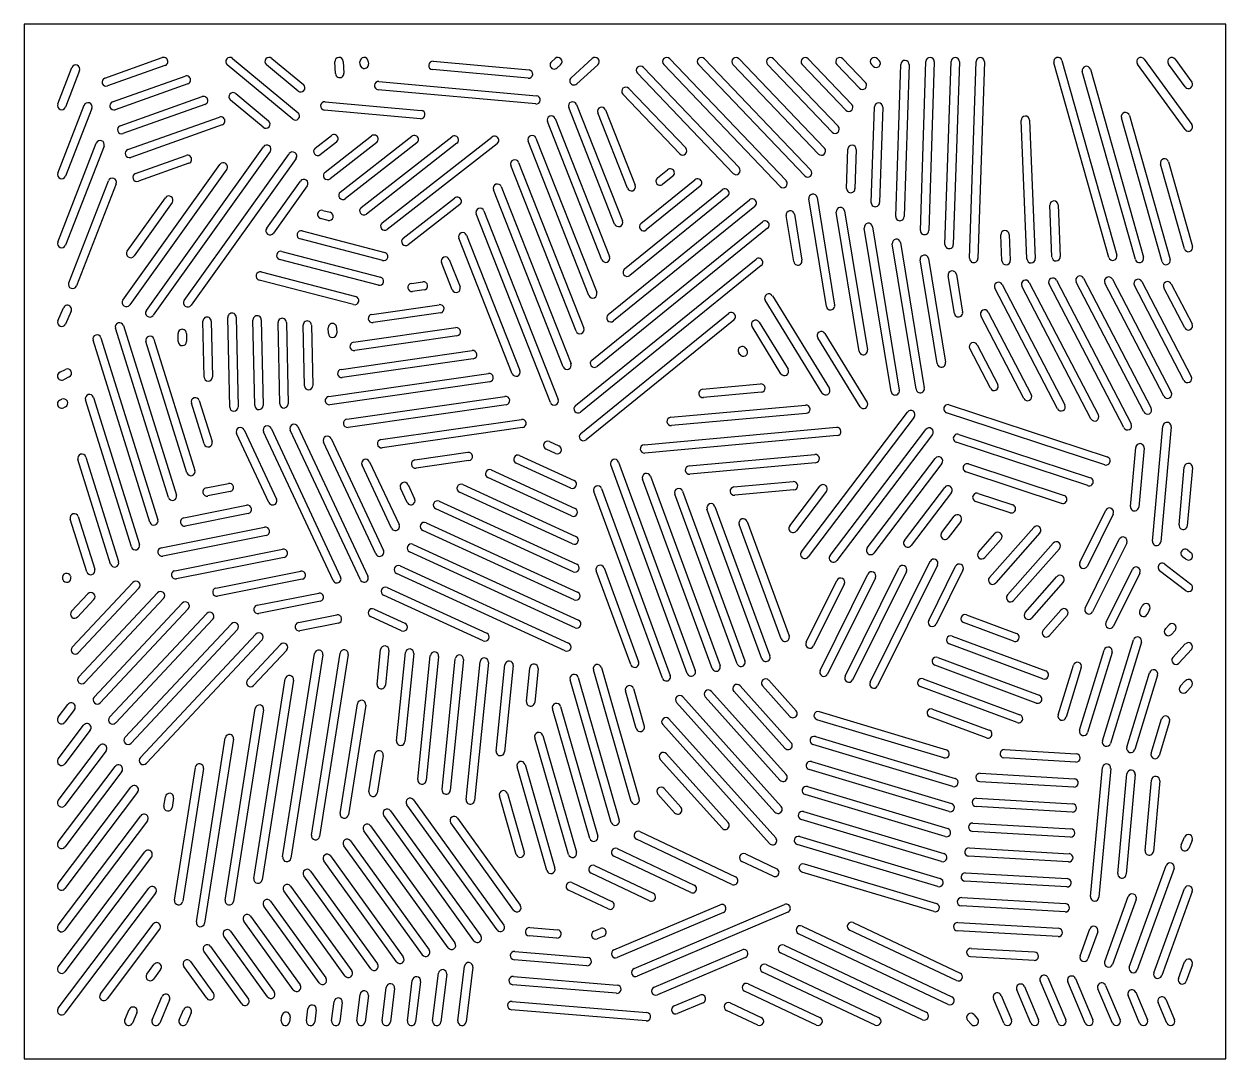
# Model space of a CAD drawing. Header units: inches. Extents: x 0 to 36, y 0 to 31.
import ezdxf

# ---------------------------------------------------------------- set-up
doc = ezdxf.new("R2010")
doc.units = ezdxf.units.IN
doc.layers.add('PROFILE', color=1, linetype='Continuous')
doc.layers.add('SLOTS', color=3, linetype='Continuous')

msp = doc.modelspace()

# ---------------------------------------------------------------- linework, layer by layer
at = {"layer": 'PROFILE'}
msp.add_lwpolyline([(0, 0), (36, 0), (36, 31), (0, 31)], close=True, dxfattribs=at)
at = {"layer": 'SLOTS'}
for p, q in [((2.42, 29.383), (4.139, 29.993)), ((6.246, 29.971), (8.207, 28.342)), ((7.42, 29.971), (8.366, 29.185)), ((9.56, 29.882), (9.58, 29.528)), ((10.312, 29.882), (10.316, 29.802)), ((12.256, 29.886), (15.125, 29.627)), ((15.797, 29.87), (15.904, 29.968)), ((16.386, 29.392), (17.02, 29.968)), ((19.341, 29.961), (22.827, 26.309)), ((20.378, 29.961), (23.565, 26.623)), ((21.415, 29.961), (23.974, 27.279)), ((22.452, 29.961), (24.384, 27.936)), ((23.488, 29.961), (24.794, 28.593)), ((24.525, 29.961), (25.204, 29.25)), ((25.562, 29.961), (25.614, 29.907)), ((31.085, 29.909), (32.731, 24.076)), ((33.552, 29.948), (34.976, 27.987)), ((34.479, 29.948), (34.976, 29.263)), ((1.009, 28.605), (1.433, 29.694)), ((1.666, 29.604), (1.241, 28.514)), ((4.222, 29.757), (2.503, 29.148)), ((8.048, 28.15), (6.086, 29.779)), ((8.206, 28.993), (7.26, 29.779)), ((9.331, 29.514), (9.311, 29.868)), ((10.067, 29.788), (10.062, 29.868)), ((15.103, 29.378), (12.233, 29.637)), ((16.073, 29.782), (15.965, 29.685)), ((17.188, 29.782), (16.554, 29.207)), ((21.237, 26.527), (18.371, 29.53)), ((18.551, 29.703), (21.418, 26.699)), ((22.646, 26.136), (19.161, 29.789)), ((23.384, 26.45), (20.197, 29.789)), ((23.793, 27.107), (21.234, 29.789)), ((24.203, 27.764), (22.271, 29.789)), ((24.613, 28.421), (23.307, 29.789)), ((25.023, 29.078), (24.344, 29.789)), ((25.433, 29.734), (25.381, 29.789)), ((26.111, 25.239), (26.261, 29.791)), ((26.511, 29.783), (26.361, 25.231)), ((26.848, 24.82), (27.015, 29.879)), ((27.264, 29.871), (27.097, 24.812)), ((27.584, 24.401), (27.765, 29.879)), ((28.015, 29.871), (27.834, 24.393)), ((28.321, 23.982), (28.515, 29.879)), ((28.765, 29.871), (28.571, 23.974)), ((32.49, 24.009), (30.845, 29.841)), ((33.287, 23.945), (31.698, 29.578)), ((31.939, 29.646), (33.528, 24.013)), ((34.774, 27.84), (33.35, 29.802)), ((34.774, 29.116), (34.276, 29.802)), ((2.65, 28.669), (4.822, 29.439)), ((4.906, 29.204), (2.734, 28.434)), ((10.631, 29.279), (15.347, 28.854)), ((2.881, 27.955), (5.336, 28.826)), ((6.342, 28.916), (7.324, 28.101)), ((15.325, 28.605), (10.608, 29.03)), ((19.639, 27.115), (17.935, 28.9)), ((18.116, 29.072), (19.82, 27.287)), ((1.009, 26.537), (1.798, 28.565)), ((2.031, 28.474), (1.241, 26.446)), ((5.42, 28.59), (2.964, 27.72)), ((7.165, 27.908), (6.182, 28.724)), ((9.016, 28.672), (11.895, 28.412)), ((17.69, 25.01), (16.314, 28.503)), ((16.546, 28.594), (17.923, 25.102)), ((25.374, 25.658), (25.469, 28.521)), ((25.719, 28.513), (25.624, 25.65)), ((3.111, 27.241), (5.85, 28.212)), ((11.873, 28.163), (8.994, 28.423)), ((15.907, 28.171), (17.538, 24.033)), ((18.075, 26.079), (17.184, 28.341)), ((17.416, 28.432), (18.308, 26.17)), ((30.039, 23.964), (29.864, 28.114)), ((30.114, 28.124), (30.289, 23.975)), ((34.085, 23.882), (32.868, 28.192)), ((33.109, 28.26), (34.325, 23.95)), ((5.934, 27.977), (3.195, 27.006)), ((17.305, 23.941), (15.674, 28.08)), ((1.009, 24.469), (2.163, 27.435)), ((8.72, 27.284), (9.205, 27.663)), ((9.359, 27.466), (8.874, 27.087)), ((9.015, 26.563), (10.408, 27.651)), ((10.562, 27.453), (9.169, 26.366)), ((9.471, 25.967), (11.611, 27.638)), ((11.765, 27.441), (9.625, 25.77)), ((10.099, 25.506), (12.814, 27.626)), ((12.967, 27.428), (10.253, 25.309)), ((10.727, 25.045), (14.016, 27.613)), ((14.17, 27.416), (10.881, 24.848)), ((16.92, 22.872), (15.099, 27.493)), ((15.332, 27.585), (17.153, 22.964)), ((2.396, 27.344), (1.241, 24.379)), ((3.342, 26.527), (4.854, 27.063)), ((3.663, 22.42), (7.17, 27.326)), ((7.373, 27.181), (3.867, 22.275)), ((4.8, 22.721), (7.943, 27.117)), ((24.638, 26.077), (24.677, 27.251)), ((24.926, 27.243), (24.888, 26.068)), ((2.963, 22.731), (5.868, 26.795)), ((6.072, 26.65), (3.167, 22.585)), ((4.938, 26.828), (3.426, 26.292)), ((8.146, 26.972), (5.004, 22.576)), ((16.535, 21.804), (14.58, 26.765)), ((14.813, 26.857), (16.768, 21.895)), ((34.755, 24.269), (34.039, 26.805)), ((34.28, 26.873), (34.995, 24.337)), ((1.337, 23.245), (2.528, 26.305)), ((7.268, 24.883), (8.278, 26.297)), ((18.479, 25.027), (20.094, 26.336)), ((18.97, 26.39), (19.275, 26.637)), ((19.432, 26.443), (19.128, 26.196)), ((2.761, 26.214), (1.57, 23.155)), ((8.481, 26.151), (7.471, 24.738)), ((16.15, 20.735), (14.061, 26.038)), ((14.293, 26.129), (16.383, 20.826)), ((17.988, 23.663), (20.913, 26.034)), ((20.252, 26.141), (18.637, 24.833)), ((3.09, 24.198), (4.234, 25.798)), ((4.438, 25.653), (3.294, 24.053)), ((11.356, 24.584), (12.898, 25.788)), ((13.052, 25.591), (11.51, 24.387)), ((17.497, 22.3), (21.733, 25.733)), ((21.071, 25.84), (18.146, 23.469)), ((24.032, 22.54), (23.504, 25.763)), ((23.751, 25.803), (24.279, 22.58)), ((30.788, 24.022), (30.722, 25.57)), ((30.972, 25.581), (31.037, 24.033)), ((8.945, 25.419), (9.168, 25.362)), ((15.765, 19.666), (13.541, 25.31)), ((13.774, 25.401), (15.998, 19.758)), ((21.89, 25.539), (17.655, 22.106)), ((23.052, 23.883), (22.827, 25.262)), ((23.073, 25.302), (23.299, 23.923)), ((25.012, 21.196), (24.329, 25.366)), ((24.576, 25.406), (25.259, 21.237)), ((9.105, 25.12), (8.882, 25.178)), ((17.006, 20.936), (22.116, 25.078)), ((22.273, 24.883), (17.163, 20.742)), ((25.97, 19.992), (25.168, 24.889)), ((25.414, 24.93), (26.216, 20.033)), ((10.742, 23.918), (8.269, 24.562)), ((8.332, 24.804), (10.805, 24.16)), ((14.62, 20.527), (13.022, 24.582)), ((13.255, 24.673), (14.852, 20.619)), ((29.291, 23.906), (29.259, 24.683)), ((29.508, 24.694), (29.541, 23.917)), ((7.719, 24.189), (10.677, 23.419)), ((26.719, 20.059), (26.006, 24.413)), ((26.252, 24.453), (26.965, 20.099)), ((10.614, 23.177), (7.656, 23.947)), ((12.825, 23.035), (12.503, 23.854)), ((12.735, 23.946), (13.058, 23.127)), ((16.515, 19.573), (21.925, 23.958)), ((22.082, 23.763), (16.672, 19.379)), ((27.353, 20.827), (26.844, 23.936)), ((27.09, 23.976), (27.6, 20.867)), ((7.106, 23.573), (9.934, 22.837)), ((27.867, 22.33), (27.682, 23.459)), ((27.928, 23.5), (28.113, 22.371)), ((9.871, 22.595), (7.043, 23.331)), ((11.603, 23.232), (11.947, 23.281)), ((30.952, 19.478), (29.076, 23.084)), ((29.298, 23.199), (31.174, 19.593)), ((31.957, 19.172), (29.888, 23.147)), ((30.11, 23.262), (32.179, 19.287)), ((32.939, 18.91), (30.701, 23.21)), ((30.923, 23.325), (33.161, 19.025)), ((33.539, 19.381), (31.514, 23.273)), ((31.736, 23.388), (33.761, 19.497)), ((34.139, 19.853), (32.375, 23.242)), ((32.597, 23.358), (34.36, 19.969)), ((34.739, 20.325), (33.257, 23.172)), ((33.479, 23.288), (34.96, 20.44)), ((34.764, 21.901), (34.139, 23.102)), ((34.361, 23.218), (34.986, 22.016)), ((11.982, 23.034), (11.638, 22.985)), ((23.908, 19.948), (22.2, 22.729)), ((22.413, 22.86), (24.121, 20.079)), ((1.013, 22.113), (1.18, 22.5)), ((1.41, 22.402), (1.243, 22.014)), ((10.417, 22.304), (12.438, 22.594)), ((12.474, 22.347), (10.453, 22.057)), ((16.677, 18.739), (21.105, 22.328)), ((28.882, 22.374), (30.169, 19.899)), ((2.976, 21.967), (4.564, 16.891)), ((5.391, 20.426), (5.357, 22.095)), ((5.607, 22.1), (5.641, 20.431)), ((6.16, 19.524), (6.104, 22.212)), ((6.354, 22.217), (6.41, 19.529)), ((6.91, 19.572), (6.856, 22.135)), ((7.106, 22.14), (7.16, 19.577)), ((7.659, 19.62), (7.608, 22.057)), ((7.858, 22.063), (7.909, 19.626)), ((8.398, 20.163), (8.36, 21.98)), ((8.61, 21.985), (8.648, 20.168)), ((21.262, 22.133), (16.834, 18.544)), ((22.017, 22.072), (22.885, 20.658)), ((29.948, 19.783), (28.66, 22.258)), ((2.304, 21.602), (4.009, 16.152)), ((4.325, 16.817), (2.737, 21.893)), ((4.619, 21.489), (4.614, 21.73)), ((4.864, 21.735), (4.869, 21.495)), ((9.115, 21.732), (9.112, 21.903)), ((9.361, 21.908), (9.365, 21.737)), ((9.868, 21.468), (12.93, 21.907)), ((12.965, 21.66), (9.904, 21.22)), ((22.672, 20.527), (21.804, 21.941)), ((25.04, 19.538), (23.773, 21.6)), ((23.986, 21.731), (25.253, 19.668)), ((3.771, 16.077), (2.066, 21.527)), ((4.88, 17.557), (3.65, 21.488)), ((3.888, 21.562), (5.118, 17.631)), ((21.62, 21.284), (21.649, 21.237)), ((28.943, 20.089), (28.325, 21.278)), ((28.546, 21.393), (29.165, 20.204)), ((9.498, 20.657), (13.422, 21.22)), ((13.457, 20.973), (9.533, 20.409)), ((21.436, 21.106), (21.407, 21.153)), ((1.069, 20.569), (1.243, 20.655)), ((9.127, 19.846), (13.913, 20.533)), ((1.354, 20.431), (1.181, 20.345)), ((13.949, 20.286), (9.162, 19.598)), ((20.323, 20.061), (22.062, 20.219)), ((2.077, 19.816), (3.455, 15.412)), ((9.67, 19.166), (14.405, 19.846)), ((22.085, 19.97), (20.346, 19.812)), ((1.069, 19.732), (1.13, 19.761)), ((1.241, 19.537), (1.181, 19.508)), ((3.216, 15.337), (1.838, 19.742)), ((5.395, 18.421), (5.012, 19.646)), ((5.25, 19.72), (5.634, 18.496)), ((14.44, 19.598), (9.706, 18.919)), ((19.37, 19.221), (23.408, 19.588)), ((27.709, 19.595), (32.445, 18.034)), ((10.689, 18.555), (14.896, 19.159)), ((23.431, 19.339), (19.393, 18.972)), ((23.286, 15.189), (26.463, 19.377)), ((26.662, 19.226), (23.485, 15.038)), ((32.367, 17.796), (27.631, 19.357)), ((7.335, 16.666), (6.368, 18.734)), ((6.594, 18.84), (7.562, 16.772)), ((9.257, 14.329), (7.172, 18.786)), ((7.398, 18.892), (9.483, 14.435)), ((10.073, 14.354), (7.975, 18.838)), ((8.202, 18.944), (10.299, 14.46)), ((14.932, 18.911), (10.725, 18.307)), ((18.572, 18.396), (24.334, 18.92)), ((24.143, 15.079), (27.009, 18.856)), ((33.798, 15.512), (34.108, 18.955)), ((34.357, 18.932), (34.047, 15.49)), ((10.54, 15.127), (8.973, 18.476)), ((9.199, 18.582), (10.766, 15.233)), ((15.739, 18.492), (16.022, 18.363)), ((24.357, 18.671), (18.595, 18.147)), ((27.208, 18.705), (24.343, 14.928)), ((31.863, 17.173), (27.92, 18.472)), ((27.998, 18.71), (31.941, 17.41)), ((1.85, 18.031), (2.831, 14.896)), ((11.708, 17.943), (13.291, 18.171)), ((14.844, 18.078), (16.479, 17.328)), ((15.917, 18.136), (15.635, 18.265)), ((19.917, 17.765), (23.686, 18.108)), ((33.138, 16.553), (33.298, 18.317)), ((33.547, 18.295), (33.387, 16.53)), ((2.592, 14.821), (1.611, 17.956)), ((11.006, 15.899), (10.124, 17.785)), ((10.35, 17.891), (11.233, 16.005)), ((13.327, 17.923), (11.744, 17.696)), ((13.994, 17.642), (16.505, 16.491)), ((16.375, 17.101), (14.74, 17.851)), ((19.866, 11.549), (17.571, 17.795)), ((17.806, 17.881), (20.101, 11.635)), ((23.708, 17.859), (19.94, 17.516)), ((25.257, 15.306), (27.292, 17.989)), ((27.491, 17.837), (25.456, 15.155)), ((28.288, 17.825), (31.151, 16.881)), ((34.594, 15.997), (34.751, 17.727)), ((34.999, 17.704), (34.843, 15.974)), ((16.4, 16.264), (13.89, 17.415)), ((20.612, 11.694), (18.526, 17.372)), ((18.76, 17.458), (20.847, 11.781)), ((21.263, 17.134), (23.037, 17.295)), ((31.073, 16.643), (28.209, 17.587)), ((5.456, 17.108), (6.125, 17.241)), ((6.174, 16.996), (5.504, 16.863)), ((11.473, 16.672), (11.275, 17.095)), ((11.502, 17.201), (11.699, 16.778)), ((16.426, 15.427), (13.04, 16.98)), ((13.145, 17.207), (16.53, 15.654)), ((19.121, 11.403), (17.065, 16.997)), ((17.3, 17.084), (19.356, 11.49)), ((19.726, 17.005), (21.592, 11.926)), ((23.06, 17.046), (21.286, 16.885)), ((22.934, 15.966), (23.836, 17.156)), ((24.035, 17.004), (23.133, 15.815)), ((26.371, 15.533), (27.576, 17.121)), ((27.775, 16.97), (26.57, 15.382)), ((28.577, 16.94), (29.615, 16.597)), ((4.782, 16.209), (6.665, 16.584)), ((12.435, 16.707), (16.556, 14.818)), ((21.357, 11.84), (19.491, 16.919)), ((29.537, 16.36), (28.499, 16.702)), ((1.623, 16.245), (2.116, 14.668)), ((6.714, 16.339), (4.831, 15.964)), ((16.452, 14.59), (12.331, 16.48)), ((22.103, 11.986), (20.456, 16.467)), ((20.691, 16.553), (22.338, 12.072)), ((27.484, 15.76), (27.859, 16.254)), ((31.624, 14.873), (32.399, 16.434)), ((32.623, 16.323), (31.848, 14.762)), ((1.878, 14.593), (1.384, 16.17)), ((4.108, 15.31), (7.205, 15.927)), ((12.045, 16.061), (16.582, 13.981)), ((22.681, 12.587), (21.422, 16.014)), ((21.656, 16.1), (22.916, 12.673)), ((28.058, 16.103), (27.683, 15.609)), ((28.917, 14.424), (30.241, 15.923)), ((7.254, 15.682), (4.157, 15.065)), ((16.478, 13.753), (11.941, 15.834)), ((28.588, 15.185), (29.075, 15.737)), ((29.263, 15.571), (28.775, 15.02)), ((30.428, 15.758), (29.104, 14.259)), ((31.782, 13.506), (32.805, 15.565)), ((4.514, 14.626), (7.746, 15.27)), ((16.503, 12.917), (11.55, 15.188)), ((11.655, 15.415), (16.608, 13.144)), ((29.453, 13.898), (30.823, 15.45)), ((31.01, 15.284), (29.64, 13.733)), ((33.029, 15.454), (32.006, 13.395)), ((34.853, 15.242), (34.951, 15.167)), ((7.794, 15.025), (4.563, 14.381)), ((11.264, 14.769), (16.311, 12.455)), ((25.343, 11.286), (27.136, 14.906)), ((27.36, 14.795), (25.567, 11.175)), ((34.166, 14.824), (34.951, 14.221)), ((34.799, 14.969), (34.701, 15.044)), ((1.395, 14.459), (1.402, 14.439)), ((5.748, 14.107), (8.286, 14.613)), ((16.207, 12.227), (11.16, 14.541)), ((18.172, 11.812), (17.138, 14.624)), ((17.373, 14.711), (18.406, 11.898)), ((23.844, 11.639), (25.274, 14.526)), ((25.498, 14.415), (24.069, 11.528)), ((24.594, 11.462), (26.205, 14.716)), ((26.429, 14.605), (24.818, 11.351)), ((27.097, 13.136), (27.899, 14.757)), ((28.123, 14.646), (27.321, 13.025)), ((29.989, 13.373), (30.939, 14.448)), ((32.407, 13.079), (33.196, 14.667)), ((33.42, 14.556), (32.631, 12.968)), ((34.799, 14.023), (34.014, 14.626)), ((1.163, 14.365), (1.157, 14.385)), ((1.444, 12.334), (3.26, 14.274)), ((3.443, 14.103), (1.626, 12.164)), ((8.335, 14.368), (5.797, 13.862)), ((10.874, 14.123), (13.86, 12.753)), ((23.425, 12.482), (24.343, 14.336)), ((24.567, 14.226), (23.649, 12.371)), ((31.127, 14.283), (30.176, 13.207)), ((1.423, 13.409), (1.911, 13.93)), ((2.093, 13.759), (1.605, 13.238)), ((1.64, 11.446), (3.998, 13.964)), ((4.18, 13.793), (1.822, 11.276)), ((6.982, 13.588), (8.826, 13.956)), ((8.875, 13.711), (7.031, 13.343)), ((13.756, 12.526), (10.77, 13.895)), ((2.101, 10.842), (4.735, 13.654)), ((4.917, 13.483), (2.283, 10.671)), ((2.562, 10.237), (5.472, 13.344)), ((10.484, 13.476), (11.409, 13.052)), ((30.525, 12.847), (31.056, 13.447)), ((33.419, 13.429), (33.49, 13.573)), ((33.714, 13.462), (33.643, 13.318)), ((5.655, 13.173), (2.745, 10.066)), ((3.023, 9.632), (6.21, 13.034)), ((8.216, 13.07), (9.366, 13.299)), ((9.415, 13.054), (8.265, 12.824)), ((11.305, 12.825), (10.379, 13.249)), ((29.639, 12.515), (28.143, 13.07)), ((28.23, 13.305), (29.726, 12.749)), ((31.243, 13.282), (30.713, 12.681)), ((34.186, 12.889), (34.294, 13.006)), ((6.392, 12.863), (3.206, 9.461)), ((3.485, 9.028), (6.947, 12.724)), ((27.798, 12.665), (30.606, 11.622)), ((34.477, 12.836), (34.369, 12.719)), ((7.129, 12.553), (3.667, 8.857)), ((6.694, 11.358), (7.684, 12.414)), ((7.867, 12.244), (6.877, 11.187)), ((10.575, 11.221), (10.68, 12.263)), ((30.519, 11.388), (27.71, 12.431)), ((31.616, 9.848), (32.353, 12.25)), ((32.301, 9.525), (33.231, 12.554)), ((33.47, 12.481), (32.54, 9.452)), ((34.41, 12.029), (34.783, 12.431)), ((34.967, 12.26), (34.593, 11.858)), ((7.746, 6.055), (8.704, 12.143)), ((8.951, 12.104), (7.993, 6.016)), ((8.608, 6.704), (9.464, 12.151)), ((9.711, 12.112), (8.854, 6.665)), ((10.929, 12.238), (10.824, 11.196)), ((11.159, 9.531), (11.425, 12.172)), ((11.674, 12.147), (11.407, 9.506)), ((11.795, 8.367), (12.169, 12.081)), ((12.418, 12.056), (12.044, 8.342)), ((12.519, 8.067), (12.914, 11.99)), ((13.163, 11.965), (12.768, 8.042)), ((13.242, 7.767), (13.659, 11.9)), ((27.365, 12.026), (30.406, 10.896)), ((32.592, 12.176), (31.855, 9.775)), ((13.907, 11.875), (13.491, 7.742)), ((14.143, 9.224), (14.403, 11.809)), ((14.652, 11.784), (14.392, 9.199)), ((15.046, 10.707), (15.148, 11.718)), ((15.397, 11.693), (15.295, 10.681)), ((18.188, 7.715), (17.052, 11.656)), ((17.292, 11.726), (18.428, 7.784)), ((30.319, 10.662), (27.278, 11.792)), ((30.972, 10.307), (31.429, 11.795)), ((31.668, 11.722), (31.211, 10.234)), ((33.029, 9.34), (33.713, 11.57)), ((6.885, 5.405), (7.825, 11.383)), ((8.072, 11.344), (7.132, 5.366)), ((17.588, 7.085), (16.356, 11.361)), ((16.596, 11.43), (17.829, 7.155)), ((21.446, 11.179), (22.977, 9.474)), ((22.941, 10.262), (22.117, 11.179)), ((22.304, 11.346), (23.127, 10.429)), ((26.932, 11.387), (29.831, 10.31)), ((33.952, 11.497), (33.268, 9.267)), ((34.633, 11.168), (34.783, 11.329)), ((18.339, 9.898), (18.014, 11.025)), ((18.254, 11.094), (18.579, 9.967)), ((19.731, 10.844), (22.677, 7.563)), ((22.641, 8.351), (20.402, 10.844)), ((20.588, 11.011), (22.827, 8.518)), ((22.791, 9.307), (21.26, 11.012)), ((29.743, 10.076), (26.845, 11.152)), ((34.967, 11.159), (34.816, 10.997)), ((1.025, 10.237), (1.312, 10.618)), ((1.512, 10.467), (1.225, 10.086)), ((6.023, 4.755), (6.927, 10.5)), ((7.174, 10.462), (6.27, 4.717)), ((9.469, 7.354), (9.986, 10.64)), ((10.233, 10.601), (9.716, 7.315)), ((16.946, 6.605), (15.826, 10.491)), ((16.066, 10.561), (17.186, 6.674)), ((22.491, 7.396), (19.545, 10.677)), ((27.214, 10.482), (28.91, 9.852)), ((19.315, 10.184), (22.514, 6.621)), ((27.554, 9.022), (23.747, 10.163)), ((23.819, 10.403), (27.625, 9.262)), ((28.823, 9.618), (27.127, 10.248)), ((33.757, 9.155), (34.073, 10.186)), ((34.312, 10.112), (33.996, 9.082)), ((1.025, 8.991), (1.785, 9.998)), ((1.984, 9.848), (1.225, 8.841)), ((22.328, 6.454), (19.129, 10.017)), ((1.025, 7.746), (2.257, 9.379)), ((5.162, 4.106), (6.029, 9.618)), ((6.276, 9.579), (5.409, 4.067)), ((16.304, 6.124), (15.296, 9.621)), ((15.537, 9.691), (16.544, 6.194)), ((27.818, 8.16), (23.63, 9.415)), ((23.701, 9.655), (27.89, 8.4)), ((2.457, 9.228), (1.225, 7.595)), ((10.33, 8.003), (10.507, 9.128)), ((10.754, 9.09), (10.577, 7.964)), ((19.243, 9.142), (21.093, 7.081)), ((31.499, 8.893), (29.35, 9.016)), ((29.364, 9.266), (31.514, 9.142)), ((1.025, 6.5), (2.729, 8.76)), ((4.506, 4.76), (5.131, 8.735)), ((5.378, 8.697), (4.753, 4.722)), ((15.662, 5.644), (14.767, 8.752)), ((15.007, 8.821), (15.902, 5.713)), ((20.907, 6.914), (19.057, 8.975)), ((27.706, 7.411), (23.512, 8.668)), ((23.584, 8.907), (27.778, 7.65)), ((31.944, 4.867), (32.298, 8.726)), ((32.547, 8.703), (32.193, 4.844)), ((2.929, 8.609), (1.225, 6.349)), ((31.446, 8.144), (28.628, 8.306)), ((28.642, 8.556), (31.46, 8.394)), ((32.76, 5.554), (33.034, 8.539)), ((33.283, 8.516), (33.009, 5.531)), ((33.576, 6.241), (33.77, 8.352)), ((34.019, 8.329), (33.825, 6.218)), ((1.025, 5.254), (3.202, 8.14)), ((3.401, 7.99), (1.225, 5.104)), ((14.477, 7.951), (14.983, 6.196)), ((19.487, 7.373), (18.985, 7.932)), ((19.171, 8.099), (19.673, 7.54)), ((23.467, 8.159), (27.666, 6.901)), ((4.189, 7.571), (4.233, 7.853)), ((4.48, 7.814), (4.436, 7.533)), ((14.167, 3.864), (11.464, 7.617)), ((11.667, 7.763), (14.369, 4.01)), ((14.742, 6.127), (14.237, 7.882)), ((27.594, 6.662), (23.395, 7.92)), ((31.393, 7.396), (28.516, 7.562)), ((28.531, 7.811), (31.407, 7.646)), ((1.025, 4.009), (3.496, 7.285)), ((13.476, 3.539), (10.775, 7.29)), ((10.978, 7.436), (13.679, 3.686)), ((12.985, 7.216), (14.864, 4.606)), ((23.349, 7.411), (27.553, 6.152)), ((3.696, 7.135), (1.225, 3.858)), ((10.379, 6.985), (12.906, 3.476)), ((14.662, 4.46), (12.782, 7.07)), ((27.482, 5.912), (23.277, 7.172)), ((28.419, 7.066), (31.354, 6.898)), ((9.78, 6.533), (12.133, 3.266)), ((12.703, 3.329), (10.176, 6.838)), ((21.202, 5.228), (18.341, 6.584)), ((18.448, 6.81), (21.309, 5.454)), ((23.232, 6.664), (27.441, 5.402)), ((31.34, 6.648), (28.405, 6.817)), ((34.657, 6.41), (34.761, 6.645)), ((34.989, 6.545), (34.886, 6.309)), ((1.025, 2.763), (3.618, 6.202)), ((11.93, 3.12), (9.577, 6.387)), ((17.769, 6.302), (20.075, 5.209)), ((21.606, 6.143), (22.543, 5.7)), ((27.369, 5.163), (23.16, 6.424)), ((28.308, 6.322), (31.301, 6.149)), ((3.818, 6.051), (1.225, 2.613)), ((11.157, 2.91), (8.978, 5.935)), ((9.181, 6.081), (11.36, 3.056)), ((17.09, 5.793), (18.841, 4.964)), ((19.968, 4.983), (17.662, 6.076)), ((22.436, 5.474), (21.499, 5.917)), ((23.368, 5.84), (27.329, 4.653)), ((31.287, 5.9), (28.293, 6.072)), ((33.103, 2.75), (34.21, 5.793)), ((10.384, 2.7), (8.379, 5.483)), ((8.582, 5.63), (10.587, 2.846)), ((18.734, 4.738), (16.983, 5.567)), ((27.257, 4.414), (23.296, 5.6)), ((28.196, 5.577), (31.248, 5.401)), ((34.445, 5.707), (33.338, 2.665)), ((1.025, 1.518), (3.74, 5.118)), ((7.983, 5.178), (9.814, 2.636)), ((17.5, 4.492), (16.304, 5.059)), ((16.411, 5.285), (17.607, 4.718)), ((31.233, 5.152), (28.182, 5.327)), ((33.84, 2.581), (34.758, 5.104)), ((3.94, 4.967), (1.225, 1.367)), ((7.384, 4.726), (9.041, 2.426)), ((9.611, 2.49), (7.78, 5.032)), ((28.085, 4.832), (31.195, 4.653)), ((32.367, 2.919), (33.074, 4.863)), ((33.309, 4.778), (32.602, 2.834)), ((34.992, 5.018), (34.075, 2.496)), ((8.838, 2.28), (7.181, 4.58)), ((17.67, 3.265), (20.85, 4.621)), ((20.948, 4.391), (17.768, 3.035)), ((18.271, 2.706), (22.779, 4.628)), ((22.877, 4.398), (18.369, 2.476)), ((31.18, 4.403), (28.07, 4.582)), ((2.289, 1.948), (3.863, 4.034)), ((8.065, 2.07), (6.582, 4.128)), ((6.785, 4.275), (8.268, 2.216)), ((23.303, 3.979), (27.791, 1.862)), ((24.836, 4.085), (28.039, 2.574)), ((27.973, 4.087), (30.985, 3.914)), ((4.062, 3.884), (2.489, 1.797)), ((7.292, 1.86), (5.983, 3.677)), ((6.186, 3.823), (7.495, 2.006)), ((15.957, 3.62), (15.13, 3.689)), ((15.15, 3.938), (15.977, 3.869)), ((17.07, 3.825), (17.266, 3.908)), ((17.364, 3.678), (17.168, 3.595)), ((27.684, 1.636), (23.197, 3.753)), ((27.932, 2.348), (24.729, 3.859)), ((30.971, 3.664), (27.959, 3.838)), ((31.63, 3.088), (31.923, 3.894)), ((32.158, 3.809), (31.865, 3.002)), ((5.587, 3.371), (6.722, 1.796)), ((18.871, 2.147), (21.509, 3.271)), ((22.765, 3.404), (27.017, 1.398)), ((28.365, 3.313), (30.269, 3.204)), ((4.988, 2.92), (5.676, 1.965)), ((6.519, 1.65), (5.384, 3.225)), ((16.859, 2.792), (14.68, 2.974)), ((14.701, 3.223), (16.88, 3.041)), ((21.608, 3.041), (18.969, 1.917)), ((26.91, 1.172), (22.658, 3.178)), ((30.254, 2.954), (28.35, 3.064)), ((34.577, 2.413), (34.758, 2.91)), ((3.677, 2.543), (3.892, 2.828)), ((4.092, 2.677), (3.877, 2.392)), ((5.473, 1.819), (4.785, 2.773)), ((12.237, 1.14), (12.412, 2.568)), ((12.66, 2.537), (12.485, 1.11)), ((12.992, 1.14), (13.194, 2.78)), ((13.442, 2.75), (13.241, 1.11)), ((25.491, 1.012), (22.12, 2.603)), ((22.227, 2.829), (25.597, 1.238)), ((34.992, 2.824), (34.812, 2.327)), ((11.481, 1.14), (11.63, 2.355)), ((11.879, 2.325), (11.729, 1.11)), ((17.746, 1.966), (14.638, 2.225)), ((14.658, 2.474), (17.767, 2.215)), ((21.688, 2.254), (23.84, 1.238)), ((29.965, 2.169), (30.387, 1.174)), ((30.971, 1.076), (30.437, 2.338)), ((30.667, 2.436), (31.202, 1.174)), ((31.786, 1.076), (31.263, 2.312)), ((31.493, 2.409), (32.016, 1.174)), ((32.395, 2.202), (32.831, 1.174)), ((3.835, 1.174), (4.13, 1.866)), ((9.97, 1.14), (10.067, 1.931)), ((10.315, 1.9), (10.218, 1.11)), ((10.726, 1.14), (10.849, 2.143)), ((11.097, 2.113), (10.974, 1.11)), ((19.471, 1.587), (20.24, 1.915)), ((23.733, 1.012), (21.582, 2.027)), ((29.342, 1.076), (29.034, 1.805)), ((29.264, 1.903), (29.573, 1.174)), ((30.157, 1.076), (29.735, 2.072)), ((32.6, 1.076), (32.165, 2.105)), ((33.415, 1.076), (33.067, 1.898)), ((33.297, 1.996), (33.645, 1.174)), ((3.019, 1.174), (3.15, 1.481)), ((4.36, 1.768), (4.064, 1.076)), ((4.65, 1.174), (4.779, 1.475)), ((8.459, 1.14), (8.504, 1.506)), ((8.752, 1.476), (8.707, 1.11)), ((9.214, 1.14), (9.285, 1.718)), ((9.533, 1.688), (9.462, 1.11)), ((18.633, 1.139), (14.595, 1.476)), ((14.616, 1.725), (18.654, 1.389)), ((20.338, 1.685), (19.569, 1.357)), ((21.976, 1.012), (21.043, 1.452)), ((21.15, 1.678), (22.083, 1.238)), ((34.229, 1.076), (33.969, 1.692)), ((34.199, 1.789), (34.46, 1.174)), ((3.38, 1.383), (3.249, 1.076)), ((5.009, 1.377), (4.88, 1.076)), ((7.703, 1.14), (7.722, 1.294)), ((7.97, 1.263), (7.951, 1.11)), ((28.368, 1.043), (28.263, 1.164)), ((28.451, 1.328), (28.557, 1.207))]:
    msp.add_line(p, q, dxfattribs=at)
for centre, start, end in [((4.181, 29.875), -70.4785, 109.5215), ((6.166, 29.875), 50.288, 230.288), ((7.34, 29.875), 50.288, 230.288), ((9.436, 29.875), 3.2431, 183.2431), ((10.187, 29.875), 3.2431, 183.2431), ((12.244, 29.761), 84.8452, 264.8452), ((15.989, 29.875), -47.7504, 132.2496), ((17.104, 29.875), -47.7504, 132.2496), ((19.251, 29.875), 43.6625, 223.6625), ((20.288, 29.875), 43.6625, 223.6625), ((21.324, 29.875), 43.6625, 223.6625), ((22.361, 29.875), 43.6625, 223.6625), ((23.398, 29.875), 43.6625, 223.6625), ((24.435, 29.875), 43.6625, 223.6625), ((25.471, 29.875), 43.6625, 223.6625), ((25.523, 29.821), -136.3375, 43.6625), ((26.386, 29.787), -1.8899, 178.1101), ((27.139, 29.875), -1.8899, 178.1101), ((27.89, 29.875), -1.8899, 178.1101), ((28.64, 29.875), -1.8899, 178.1101), ((30.965, 29.875), 15.7574, 195.7574), ((33.451, 29.875), 35.978, 215.978), ((34.378, 29.875), 35.978, 215.978), ((1.549, 29.649), -21.2678, 158.7322), ((9.456, 29.521), 183.2431, 363.2431), ((10.191, 29.795), 183.2431, 363.2431), ((15.114, 29.502), -95.1548, 84.8452), ((15.881, 29.778), 132.2496, 312.2496), ((18.461, 29.616), 43.6625, 223.6625), ((31.818, 29.612), 15.7574, 195.7574), ((2.461, 29.265), -250.4785, -70.4785), ((4.864, 29.322), -70.4785, 109.5215), ((8.286, 29.089), 230.288, 410.288), ((10.62, 29.155), 84.8452, 264.8452), ((16.47, 29.3), 132.2496, 312.2496), ((25.113, 29.164), -136.3375, 43.6625), ((34.875, 29.19), -144.022, 35.978), ((5.378, 28.708), -70.4785, 109.5215), ((6.262, 28.82), 50.288, 230.288), ((15.336, 28.729), -95.1548, 84.8452), ((18.026, 28.986), 43.6625, 223.6625), ((1.125, 28.559), -201.2678, -21.2678), ((1.914, 28.519), -21.2678, 158.7322), ((2.692, 28.551), -250.4785, -70.4785), ((9.005, 28.547), 84.8452, 264.8452), ((16.43, 28.548), 21.5063, 201.5063), ((17.3, 28.386), 21.5063, 201.5063), ((24.704, 28.507), -136.3375, 43.6625), ((25.594, 28.517), -1.8899, 178.1101), ((5.892, 28.094), -70.4785, 109.5215), ((7.244, 28.004), 230.288, 410.288), ((8.128, 28.246), 230.288, 410.288), ((11.884, 28.288), -95.1548, 84.8452), ((15.791, 28.125), 21.5063, 201.5063), ((29.989, 28.119), 2.4149, 182.4149), ((32.989, 28.226), 15.7574, 195.7574), ((2.923, 27.837), -250.4785, -70.4785), ((24.294, 27.85), -136.3375, 43.6625), ((34.875, 27.913), -144.022, 35.978), ((2.279, 27.389), -21.2678, 158.7322), ((7.272, 27.253), -35.5566, 144.4434), ((9.282, 27.565), -52.0204, 127.9796), ((10.485, 27.552), -52.0204, 127.9796), ((11.688, 27.54), -52.0204, 127.9796), ((12.891, 27.527), -52.0204, 127.9796), ((14.093, 27.514), -52.0204, 127.9796), ((15.216, 27.539), 21.5063, 201.5063), ((24.802, 27.247), -1.8899, 178.1101), ((3.153, 27.123), -250.4785, -70.4785), ((4.896, 26.946), -70.4785, 109.5215), ((8.044, 27.045), -35.5566, 144.4434), ((8.797, 27.186), -232.0204, -52.0204), ((19.73, 27.201), -136.3375, 43.6625), ((23.884, 27.193), -136.3375, 43.6625), ((5.97, 26.722), -35.5566, 144.4434), ((14.696, 26.811), 21.5063, 201.5063), ((19.354, 26.54), -50.9752, 129.0248), ((21.327, 26.613), -136.3375, 43.6625), ((34.159, 26.839), 15.7574, 195.7574), ((1.125, 26.492), -201.2678, -21.2678), ((2.644, 26.259), -21.2678, 158.7322), ((3.384, 26.41), -250.4785, -70.4785), ((8.38, 26.224), -35.5566, 144.4434), ((9.092, 26.464), -232.0204, -52.0204), ((19.049, 26.293), -230.9752, -50.9752), ((20.173, 26.239), -50.9752, 129.0248), ((22.737, 26.222), -136.3375, 43.6625), ((23.474, 26.536), -136.3375, 43.6625), ((9.548, 25.869), -232.0204, -52.0204), ((14.177, 26.083), 21.5063, 201.5063), ((18.191, 26.125), -158.4937, 21.5063), ((20.992, 25.937), -50.9752, 129.0248), ((24.763, 26.073), -181.8899, -1.8899), ((4.336, 25.726), -35.5566, 144.4434), ((12.975, 25.69), -52.0204, 127.9796), ((21.811, 25.636), -50.9752, 129.0248), ((23.628, 25.783), 9.3013, 189.3013), ((25.499, 25.654), -181.8899, -1.8899), ((30.847, 25.575), 2.4149, 182.4149), ((8.914, 25.298), 75.4052, 255.4052), ((9.136, 25.241), 255.4052, 435.4052), ((10.176, 25.408), -232.0204, -52.0204), ((13.658, 25.356), 21.5063, 201.5063), ((22.95, 25.282), 9.3013, 189.3013), ((24.453, 25.386), 9.3013, 189.3013), ((26.236, 25.235), -181.8899, -1.8899), ((7.369, 24.811), -215.5566, -35.5566), ((10.804, 24.947), -232.0204, -52.0204), ((17.806, 25.056), -158.4937, 21.5063), ((18.558, 24.93), -230.9752, -50.9752), ((22.194, 24.981), -50.9752, 129.0248), ((25.291, 24.909), 9.3013, 189.3013), ((8.301, 24.683), 75.4052, 255.4052), ((11.433, 24.486), -232.0204, -52.0204), ((13.138, 24.628), 21.5063, 201.5063), ((26.129, 24.433), 9.3013, 189.3013), ((26.973, 24.816), -181.8899, -1.8899), ((29.383, 24.688), 2.4149, 182.4149), ((1.125, 24.424), -201.2678, -21.2678), ((3.192, 24.125), -215.5566, -35.5566), ((7.688, 24.068), 75.4052, 255.4052), ((10.773, 24.039), 255.4052, 435.4052), ((27.709, 24.397), -181.8899, -1.8899), ((34.875, 24.303), -164.2426, 15.7574), ((12.619, 23.9), 21.5063, 201.5063), ((17.421, 23.987), -158.4937, 21.5063), ((22.003, 23.86), -50.9752, 129.0248), ((23.176, 23.903), 189.3013, 369.3013), ((26.967, 23.956), 9.3013, 189.3013), ((28.446, 23.978), -181.8899, -1.8899), ((29.416, 23.911), 182.4149, 362.4149), ((30.164, 23.969), 182.4149, 362.4149), ((30.913, 24.027), 182.4149, 362.4149), ((32.611, 24.043), -164.2426, 15.7574), ((33.408, 23.979), -164.2426, 15.7574), ((34.205, 23.916), -164.2426, 15.7574), ((7.075, 23.452), 75.4052, 255.4052), ((10.645, 23.298), 255.4052, 435.4052), ((18.067, 23.566), -230.9752, -50.9752), ((27.805, 23.48), 9.3013, 189.3013), ((31.625, 23.33), 27.4915, 207.4915), ((32.486, 23.3), 27.4915, 207.4915), ((1.453, 23.2), -201.2678, -21.2678), ((11.62, 23.108), -261.8304, -81.8304), ((11.964, 23.158), -81.8304, 98.1696), ((12.942, 23.081), -158.4937, 21.5063), ((29.187, 23.141), 27.4915, 207.4915), ((29.999, 23.204), 27.4915, 207.4915), ((30.812, 23.267), 27.4915, 207.4915), ((33.368, 23.23), 27.4915, 207.4915), ((34.25, 23.16), 27.4915, 207.4915), ((3.065, 22.658), -215.5566, -35.5566), ((4.902, 22.648), -215.5566, -35.5566), ((9.902, 22.716), 255.4052, 435.4052), ((17.036, 22.918), -158.4937, 21.5063), ((22.306, 22.794), 31.5563, 211.5563), ((1.295, 22.451), -23.3071, 156.6929), ((3.765, 22.347), -215.5566, -35.5566), ((6.229, 22.215), 1.1922, 181.1922), ((12.456, 22.471), -81.8304, 98.1696), ((21.183, 22.231), -50.9752, 129.0248), ((24.156, 22.56), 189.3013, 369.3013), ((27.99, 22.351), 189.3013, 369.3013), ((28.771, 22.316), 27.4915, 207.4915), ((1.128, 22.063), -203.3071, -23.3071), ((2.856, 21.93), 17.3731, 197.3731), ((5.482, 22.098), 1.1922, 181.1922), ((6.981, 22.137), 1.1922, 181.1922), ((7.733, 22.06), 1.1922, 181.1922), ((8.485, 21.983), 1.1922, 181.1922), ((9.237, 21.905), 1.1922, 181.1922), ((10.435, 22.18), -261.8304, -81.8304), ((17.576, 22.203), -230.9752, -50.9752), ((21.91, 22.006), 31.5563, 211.5563), ((34.875, 21.959), -152.5085, 27.4915), ((2.185, 21.565), 17.3731, 197.3731), ((3.769, 21.525), 17.3731, 197.3731), ((4.739, 21.732), 1.1922, 181.1922), ((9.24, 21.734), 181.1922, 361.1922), ((12.948, 21.784), -81.8304, 98.1696), ((16.651, 21.849), -158.4937, 21.5063), ((23.88, 21.665), 31.5563, 211.5563), ((4.744, 21.492), 181.1922, 361.1922), ((9.886, 21.344), -261.8304, -81.8304), ((21.514, 21.218), 31.5563, 211.5563), ((28.436, 21.335), 27.4915, 207.4915), ((13.439, 21.096), -81.8304, 98.1696), ((17.085, 20.839), -230.9752, -50.9752), ((21.543, 21.172), -148.4437, 31.5563), ((25.136, 21.217), 189.3013, 369.3013), ((1.125, 20.457), 116.3793, 296.3793), ((1.299, 20.543), -63.6207, 116.3793), ((9.515, 20.533), -261.8304, -81.8304), ((13.931, 20.409), -81.8304, 98.1696), ((14.736, 20.573), -158.4937, 21.5063), ((16.266, 20.781), -158.4937, 21.5063), ((22.778, 20.592), -148.4437, 31.5563), ((27.476, 20.847), 189.3013, 369.3013), ((5.516, 20.429), 181.1922, 361.1922), ((8.523, 20.165), 181.1922, 361.1922), ((22.073, 20.095), -84.8043, 95.1957), ((29.054, 20.147), -152.5085, 27.4915), ((34.85, 20.383), -152.5085, 27.4915), ((1.958, 19.779), 17.3731, 197.3731), ((5.131, 19.683), 17.3731, 197.3731), ((9.145, 19.722), -261.8304, -81.8304), ((14.423, 19.722), -81.8304, 98.1696), ((20.335, 19.937), 95.1957, 275.1957), ((24.014, 20.013), -148.4437, 31.5563), ((26.093, 20.012), 189.3013, 369.3013), ((26.842, 20.079), 189.3013, 369.3013), ((30.059, 19.841), -152.5085, 27.4915), ((34.25, 19.911), -152.5085, 27.4915), ((1.125, 19.62), 116.3793, 296.3793), ((1.185, 19.649), -63.6207, 116.3793), ((6.285, 19.526), 181.1922, 361.1922), ((7.035, 19.575), 181.1922, 361.1922), ((7.784, 19.623), 181.1922, 361.1922), ((15.881, 19.712), -158.4937, 21.5063), ((16.594, 19.476), -230.9752, -50.9752), ((23.419, 19.464), -84.8043, 95.1957), ((25.146, 19.603), -148.4437, 31.5563), ((27.67, 19.476), 71.7564, 251.7564), ((31.063, 19.535), -152.5085, 27.4915), ((33.65, 19.439), -152.5085, 27.4915), ((9.688, 19.043), -261.8304, -81.8304), ((14.914, 19.035), -81.8304, 98.1696), ((19.381, 19.097), 95.1957, 275.1957), ((26.562, 19.301), -37.1843, 142.8157), ((32.068, 19.23), -152.5085, 27.4915), ((6.481, 18.787), 25.0717, 205.0717), ((7.285, 18.839), 25.0717, 205.0717), ((8.089, 18.891), 25.0717, 205.0717), ((16.755, 18.641), -230.9752, -50.9752), ((24.345, 18.795), -84.8043, 95.1957), ((27.108, 18.78), -37.1843, 142.8157), ((33.05, 18.967), -152.5085, 27.4915), ((34.233, 18.944), -5.1558, 174.8442), ((5.514, 18.458), -162.6269, 17.3731), ((9.086, 18.529), 25.0717, 205.0717), ((10.707, 18.431), -261.8304, -81.8304), ((15.687, 18.379), 65.3689, 245.3689), ((15.97, 18.249), 245.3689, 425.3689), ((18.583, 18.271), 95.1957, 275.1957), ((27.959, 18.591), 71.7564, 251.7564), ((33.422, 18.306), -5.1558, 174.8442), ((1.731, 17.993), 17.3731, 197.3731), ((13.309, 18.047), -81.8304, 98.1696), ((14.792, 17.964), 65.3689, 245.3689), ((23.697, 17.983), -84.8043, 95.1957), ((27.392, 17.913), -37.1843, 142.8157), ((32.406, 17.915), -108.2436, 71.7564), ((10.237, 17.838), 25.0717, 205.0717), ((11.726, 17.82), -261.8304, -81.8304), ((13.942, 17.529), 65.3689, 245.3689), ((17.688, 17.838), 20.1769, 200.1769), ((19.929, 17.64), 95.1957, 275.1957), ((28.249, 17.706), 71.7564, 251.7564), ((34.875, 17.716), -5.1558, 174.8442), ((4.999, 17.594), -162.6269, 17.3731), ((16.427, 17.215), 245.3689, 425.3689), ((18.643, 17.415), 20.1769, 200.1769), ((23.049, 17.171), -84.8043, 95.1957), ((31.902, 17.291), -108.2436, 71.7564), ((5.48, 16.985), -258.7267, -78.7267), ((6.149, 17.119), -78.7267, 101.2733), ((11.388, 17.148), 25.0717, 205.0717), ((13.092, 17.093), 65.3689, 245.3689), ((17.183, 17.041), 20.1769, 200.1769), ((19.608, 16.962), 20.1769, 200.1769), ((21.274, 17.01), 95.1957, 275.1957), ((23.936, 17.08), -37.1843, 142.8157), ((27.675, 17.046), -37.1843, 142.8157), ((28.538, 16.821), 71.7564, 251.7564), ((4.445, 16.854), -162.6269, 17.3731), ((6.69, 16.462), -78.7267, 101.2733), ((7.449, 16.719), -154.9283, 25.0717), ((11.586, 16.725), -154.9283, 25.0717), ((12.383, 16.593), 65.3689, 245.3689), ((20.574, 16.51), 20.1769, 200.1769), ((29.576, 16.479), -108.2436, 71.7564), ((31.112, 16.762), -108.2436, 71.7564), ((1.503, 16.208), 17.3731, 197.3731), ((4.806, 16.086), -258.7267, -78.7267), ((16.453, 16.378), 245.3689, 425.3689), ((27.959, 16.179), -37.1843, 142.8157), ((32.511, 16.379), -26.4119, 153.5881), ((33.263, 16.541), 174.8442, 354.8442), ((3.89, 16.114), -162.6269, 17.3731), ((7.23, 15.804), -78.7267, 101.2733), ((11.12, 15.952), -154.9283, 25.0717), ((11.993, 15.947), 65.3689, 245.3689), ((21.539, 16.057), 20.1769, 200.1769), ((23.034, 15.891), 142.8157, 322.8157), ((30.335, 15.841), -41.4526, 138.5474), ((34.719, 15.986), 174.8442, 354.8442), ((16.478, 15.541), 245.3689, 425.3689), ((26.47, 15.457), 142.8157, 322.8157), ((27.584, 15.684), 142.8157, 322.8157), ((29.169, 15.654), -41.4526, 138.5474), ((30.917, 15.367), -41.4526, 138.5474), ((32.917, 15.51), -26.4119, 153.5881), ((33.922, 15.501), 174.8442, 354.8442), ((3.336, 15.374), -162.6269, 17.3731), ((4.133, 15.187), -258.7267, -78.7267), ((7.77, 15.147), -78.7267, 101.2733), ((10.653, 15.18), -154.9283, 25.0717), ((11.602, 15.301), 65.3689, 245.3689), ((23.385, 15.114), 142.8157, 322.8157), ((25.357, 15.23), 142.8157, 322.8157), ((28.682, 15.102), 138.5474, 318.5474), ((34.777, 15.143), 52.4727, 232.4727), ((34.875, 15.068), 232.4727, 412.4727), ((2.711, 14.858), -162.6269, 17.3731), ((11.212, 14.655), 65.3689, 245.3689), ((16.504, 14.704), 245.3689, 425.3689), ((17.256, 14.667), 20.1769, 200.1769), ((24.243, 15.003), 142.8157, 322.8157), ((26.317, 14.661), -26.3442, 153.6558), ((27.248, 14.85), -26.3442, 153.6558), ((28.011, 14.701), -26.3442, 153.6558), ((31.736, 14.817), 153.5881, 333.5881), ((34.09, 14.725), 52.4727, 232.4727), ((1.276, 14.422), 17.3731, 197.3731), ((1.282, 14.402), -162.6269, 17.3731), ((1.997, 14.63), -162.6269, 17.3731), ((4.538, 14.503), -258.7267, -78.7267), ((8.31, 14.49), -78.7267, 101.2733), ((9.37, 14.382), -154.9283, 25.0717), ((10.186, 14.407), -154.9283, 25.0717), ((24.455, 14.281), -26.3442, 153.6558), ((25.386, 14.471), -26.3442, 153.6558), ((29.01, 14.341), 138.5474, 318.5474), ((31.033, 14.366), -41.4526, 138.5474), ((33.308, 14.612), -26.4119, 153.5881), ((3.352, 14.189), -43.1233, 136.8767), ((5.773, 13.984), -258.7267, -78.7267), ((10.822, 14.009), 65.3689, 245.3689), ((34.875, 14.122), 232.4727, 412.4727), ((2.002, 13.845), -43.1233, 136.8767), ((4.089, 13.879), -43.1233, 136.8767), ((4.826, 13.569), -43.1233, 136.8767), ((8.85, 13.833), -78.7267, 101.2733), ((16.53, 13.867), 245.3689, 425.3689), ((29.547, 13.816), 138.5474, 318.5474), ((1.514, 13.324), 136.8767, 316.8767), ((5.564, 13.259), -43.1233, 136.8767), ((7.007, 13.466), -258.7267, -78.7267), ((10.431, 13.363), 65.3689, 245.3689), ((30.083, 13.29), 138.5474, 318.5474), ((31.149, 13.364), -41.4526, 138.5474), ((31.894, 13.451), 153.5881, 333.5881), ((33.531, 13.374), 153.5881, 333.5881), ((33.602, 13.518), -26.4119, 153.5881), ((6.301, 12.949), -43.1233, 136.8767), ((8.241, 12.947), -258.7267, -78.7267), ((9.391, 13.176), -78.7267, 101.2733), ((11.357, 12.938), 245.3689, 425.3689), ((16.556, 13.03), 245.3689, 425.3689), ((27.209, 13.08), -206.3442, -26.3442), ((28.187, 13.188), 69.624, 249.624), ((32.519, 13.023), 153.5881, 333.5881), ((34.386, 12.921), -42.9189, 137.0811), ((7.038, 12.639), -43.1233, 136.8767), ((13.808, 12.64), 245.3689, 425.3689), ((22.798, 12.63), -159.8231, 20.1769), ((27.754, 12.548), 69.624, 249.624), ((29.682, 12.632), 249.624, 429.624), ((30.619, 12.764), 138.5474, 318.5474), ((33.35, 12.517), -17.0544, 162.9456), ((34.278, 12.804), 137.0811, 317.0811), ((1.535, 12.249), 136.8767, 316.8767), ((7.775, 12.329), -43.1233, 136.8767), ((8.828, 12.124), -8.9413, 171.0587), ((9.588, 12.131), -8.9413, 171.0587), ((10.805, 12.25), -5.7515, 174.2485), ((11.549, 12.159), -5.7515, 174.2485), ((16.259, 12.341), 245.3689, 425.3689), ((23.537, 12.427), -206.3442, -26.3442), ((32.472, 12.213), -17.0544, 162.9456), ((34.875, 12.345), -42.9189, 137.0811), ((12.294, 12.069), -5.7515, 174.2485), ((13.038, 11.978), -5.7515, 174.2485), ((13.783, 11.887), -5.7515, 174.2485), ((14.528, 11.796), -5.7515, 174.2485), ((18.289, 11.855), -159.8231, 20.1769), ((21.475, 11.883), -159.8231, 20.1769), ((22.22, 12.029), -159.8231, 20.1769), ((27.321, 11.909), 69.624, 249.624), ((31.548, 11.758), -17.0544, 162.9456), ((34.501, 11.943), 137.0811, 317.0811), ((15.272, 11.706), -5.7515, 174.2485), ((16.476, 11.396), 16.0764, 196.0764), ((17.172, 11.691), 16.0764, 196.0764), ((19.984, 11.592), -159.8231, 20.1769), ((20.729, 11.738), -159.8231, 20.1769), ((23.957, 11.583), -206.3442, -26.3442), ((30.562, 11.505), 249.624, 429.624), ((33.833, 11.534), -17.0544, 162.9456), ((1.731, 11.361), 136.8767, 316.8767), ((6.786, 11.272), 136.8767, 316.8767), ((7.949, 11.364), -8.9413, 171.0587), ((10.7, 11.209), -185.7515, -5.7515), ((18.134, 11.06), 16.0764, 196.0764), ((19.238, 11.446), -159.8231, 20.1769), ((21.353, 11.095), 41.9184, 221.9184), ((22.21, 11.263), 41.9184, 221.9184), ((24.706, 11.407), -206.3442, -26.3442), ((25.455, 11.23), -206.3442, -26.3442), ((26.889, 11.27), 69.624, 249.624), ((34.725, 11.083), 137.0811, 317.0811), ((34.875, 11.244), -42.9189, 137.0811), ((2.192, 10.756), 136.8767, 316.8767), ((19.638, 10.76), 41.9184, 221.9184), ((20.495, 10.928), 41.9184, 221.9184), ((30.363, 10.779), 249.624, 429.624), ((1.412, 10.542), -37.0224, 142.9776), ((7.051, 10.481), -8.9413, 171.0587), ((10.109, 10.62), -8.9413, 171.0587), ((15.171, 10.694), -185.7515, -5.7515), ((15.946, 10.526), 16.0764, 196.0764), ((27.171, 10.365), 69.624, 249.624), ((1.125, 10.161), 142.9776, 322.9776), ((2.653, 10.152), 136.8767, 316.8767), ((19.222, 10.1), 41.9184, 221.9184), ((23.034, 10.346), 221.9184, 401.9184), ((23.783, 10.283), 73.3198, 253.3198), ((29.787, 10.193), 249.624, 429.624), ((31.092, 10.27), 162.9456, 342.9456), ((34.192, 10.149), -17.0544, 162.9456), ((1.885, 9.923), -37.0224, 142.9776), ((6.153, 9.599), -8.9413, 171.0587), ((15.416, 9.656), 16.0764, 196.0764), ((18.459, 9.932), 196.0764, 376.0764), ((28.867, 9.735), 249.624, 429.624), ((31.735, 9.811), 162.9456, 342.9456), ((2.357, 9.304), -37.0224, 142.9776), ((3.115, 9.547), 136.8767, 316.8767), ((11.283, 9.518), -185.7515, -5.7515), ((22.884, 9.39), 221.9184, 401.9184), ((23.666, 9.535), 73.3198, 253.3198), ((32.421, 9.489), 162.9456, 342.9456), ((3.576, 8.942), 136.8767, 316.8767), ((10.631, 9.109), -8.9413, 171.0587), ((14.267, 9.211), -185.7515, -5.7515), ((19.15, 9.058), 41.9184, 221.9184), ((27.589, 9.142), -106.6802, 73.3198), ((29.357, 9.141), 86.7086, 266.7086), ((31.506, 9.017), 266.7086, 446.7086), ((33.149, 9.304), 162.9456, 342.9456), ((33.876, 9.119), 162.9456, 342.9456), ((1.125, 8.916), 142.9776, 322.9776), ((2.829, 8.684), -37.0224, 142.9776), ((5.254, 8.716), -8.9413, 171.0587), ((14.887, 8.786), 16.0764, 196.0764), ((23.548, 8.787), 73.3198, 253.3198), ((32.422, 8.715), -5.2391, 174.7609), ((33.158, 8.527), -5.2391, 174.7609), ((11.92, 8.355), -185.7515, -5.7515), ((22.734, 8.435), 221.9184, 401.9184), ((27.854, 8.28), -106.6802, 73.3198), ((28.635, 8.431), 86.7086, 266.7086), ((31.453, 8.269), 266.7086, 446.7086), ((33.894, 8.34), -5.2391, 174.7609), ((3.302, 8.065), -37.0224, 142.9776), ((4.356, 7.834), -8.9413, 171.0587), ((10.454, 7.984), 171.0587, 351.0587), ((12.643, 8.055), -185.7515, -5.7515), ((14.357, 7.916), 16.0764, 196.0764), ((19.078, 8.016), 41.9184, 221.9184), ((23.431, 8.039), 73.3198, 253.3198), ((1.125, 7.67), 142.9776, 322.9776), ((4.312, 7.552), 171.0587, 351.0587), ((11.565, 7.69), 35.761, 215.761), ((13.367, 7.755), -185.7515, -5.7515), ((18.308, 7.749), 196.0764, 376.0764), ((22.584, 7.479), 221.9184, 401.9184), ((27.742, 7.531), -106.6802, 73.3198), ((28.524, 7.686), 86.7086, 266.7086), ((31.4, 7.521), 266.7086, 446.7086), ((3.596, 7.21), -37.0224, 142.9776), ((9.592, 7.334), 171.0587, 351.0587), ((10.876, 7.363), 35.761, 215.761), ((12.883, 7.143), 35.761, 215.761), ((19.58, 7.457), 221.9184, 401.9184), ((23.313, 7.292), 73.3198, 253.3198), ((10.277, 6.912), 35.761, 215.761), ((17.708, 7.12), 196.0764, 376.0764), ((21, 6.997), 221.9184, 401.9184), ((27.63, 6.781), -106.6802, 73.3198), ((28.412, 6.942), 86.7086, 266.7086), ((31.347, 6.773), 266.7086, 446.7086), ((1.125, 6.425), 142.9776, 322.9776), ((8.731, 6.685), 171.0587, 351.0587), ((9.678, 6.46), 35.761, 215.761), ((17.066, 6.64), 196.0764, 376.0764), ((18.395, 6.697), 64.648, 244.648), ((22.421, 6.538), 221.9184, 401.9184), ((23.196, 6.544), 73.3198, 253.3198), ((34.875, 6.595), -23.7305, 156.2695), ((3.718, 6.126), -37.0224, 142.9776), ((9.079, 6.008), 35.761, 215.761), ((14.863, 6.162), 196.0764, 376.0764), ((16.424, 6.159), 196.0764, 376.0764), ((17.716, 6.189), 64.648, 244.648), ((21.553, 6.03), 64.648, 244.648), ((27.517, 6.032), -106.6802, 73.3198), ((28.3, 6.197), 86.7086, 266.7086), ((31.294, 6.025), 266.7086, 446.7086), ((33.701, 6.23), 174.7609, 354.7609), ((34.771, 6.359), -203.7305, -23.7305), ((7.87, 6.035), 171.0587, 351.0587), ((17.037, 5.68), 64.648, 244.648), ((23.332, 5.72), 73.3198, 253.3198), ((34.328, 5.75), -19.9912, 160.0088), ((7.008, 5.386), 171.0587, 351.0587), ((8.48, 5.557), 35.761, 215.761), ((15.782, 5.678), 196.0764, 376.0764), ((21.255, 5.341), 244.648, 424.648), ((22.489, 5.587), 244.648, 424.648), ((27.405, 5.283), -106.6802, 73.3198), ((28.189, 5.452), 86.7086, 266.7086), ((31.241, 5.276), 266.7086, 446.7086), ((32.884, 5.542), 174.7609, 354.7609), ((1.125, 5.179), 142.9776, 322.9776), ((3.84, 5.043), -37.0224, 142.9776), ((7.881, 5.105), 35.761, 215.761), ((16.358, 5.172), 64.648, 244.648), ((20.021, 5.096), 244.648, 424.648), ((34.875, 5.061), -19.9912, 160.0088), ((4.629, 4.741), 171.0587, 351.0587), ((6.147, 4.736), 171.0587, 351.0587), ((7.283, 4.653), 35.761, 215.761), ((17.554, 4.605), 244.648, 424.648), ((18.788, 4.851), 244.648, 424.648), ((28.077, 4.707), 86.7086, 266.7086), ((32.068, 4.855), 174.7609, 354.7609), ((33.191, 4.82), -19.9912, 160.0088), ((6.684, 4.202), 35.761, 215.761), ((14.763, 4.533), -144.239, 35.761), ((20.899, 4.506), -66.9101, 113.0899), ((22.828, 4.513), -66.9101, 113.0899), ((27.293, 4.533), -106.6802, 73.3198), ((31.187, 4.528), 266.7086, 446.7086), ((1.125, 3.934), 142.9776, 322.9776), ((3.962, 3.959), -37.0224, 142.9776), ((5.285, 4.086), 171.0587, 351.0587), ((14.268, 3.937), -144.239, 35.761), ((23.25, 3.866), 64.736, 244.736), ((24.783, 3.972), 64.736, 244.736), ((27.966, 3.962), 86.7086, 266.7086), ((32.041, 3.852), -19.9912, 160.0088), ((6.085, 3.75), 35.761, 215.761), ((13.578, 3.612), -144.239, 35.761), ((15.14, 3.813), 85.2428, 265.2428), ((15.967, 3.745), 265.2428, 445.2428), ((17.119, 3.71), -246.9101, -66.9101), ((17.315, 3.793), -66.9101, 113.0899), ((30.978, 3.789), 266.7086, 446.7086), ((5.486, 3.298), 35.761, 215.761), ((12.031, 3.193), -144.239, 35.761), ((12.805, 3.403), -144.239, 35.761), ((17.719, 3.15), -246.9101, -66.9101), ((21.558, 3.156), -66.9101, 113.0899), ((22.712, 3.291), 64.736, 244.736), ((28.358, 3.189), 86.7086, 266.7086), ((4.887, 2.847), 35.761, 215.761), ((11.258, 2.983), -144.239, 35.761), ((13.318, 2.765), -6.9989, 173.0011), ((14.69, 3.098), 85.2428, 265.2428), ((16.869, 2.917), 265.2428, 445.2428), ((30.261, 3.079), 266.7086, 446.7086), ((31.747, 3.045), 160.0088, 340.0088), ((32.484, 2.876), 160.0088, 340.0088), ((34.875, 2.867), -19.9912, 160.0088), ((1.125, 2.688), 142.9776, 322.9776), ((3.777, 2.467), 142.9776, 322.9776), ((3.992, 2.753), -37.0224, 142.9776), ((9.712, 2.563), -144.239, 35.761), ((10.485, 2.773), -144.239, 35.761), ((12.536, 2.552), -6.9989, 173.0011), ((18.32, 2.591), -246.9101, -66.9101), ((22.173, 2.716), 64.736, 244.736), ((27.986, 2.461), 244.736, 424.736), ((33.221, 2.708), 160.0088, 340.0088), ((33.957, 2.539), 160.0088, 340.0088), ((8.166, 2.143), -144.239, 35.761), ((8.939, 2.353), -144.239, 35.761), ((10.973, 2.128), -6.9989, 173.0011), ((11.754, 2.34), -6.9989, 173.0011), ((14.648, 2.349), 85.2428, 265.2428), ((17.756, 2.09), 265.2428, 445.2428), ((21.635, 2.14), 64.736, 244.736), ((29.85, 2.121), 22.9541, 202.9541), ((30.552, 2.387), 22.9541, 202.9541), ((31.378, 2.36), 22.9541, 202.9541), ((32.28, 2.154), 22.9541, 202.9541), ((34.694, 2.37), 160.0088, 340.0088), ((2.389, 1.873), 142.9776, 322.9776), ((4.245, 1.817), -23.1393, 156.8607), ((5.574, 1.892), -144.239, 35.761), ((7.393, 1.933), -144.239, 35.761), ((9.409, 1.703), -6.9989, 173.0011), ((10.191, 1.916), -6.9989, 173.0011), ((18.92, 2.032), -246.9101, -66.9101), ((20.289, 1.8), -66.9101, 113.0899), ((27.737, 1.749), 244.736, 424.736), ((29.149, 1.854), 22.9541, 202.9541), ((33.182, 1.947), 22.9541, 202.9541), ((34.084, 1.74), 22.9541, 202.9541), ((1.125, 1.442), 142.9776, 322.9776), ((3.265, 1.432), -23.1393, 156.8607), ((4.894, 1.426), -23.1393, 156.8607), ((6.62, 1.723), -144.239, 35.761), ((8.628, 1.491), -6.9989, 173.0011), ((14.606, 1.6), 85.2428, 265.2428), ((19.52, 1.472), -246.9101, -66.9101), ((21.097, 1.565), 64.736, 244.736), ((3.134, 1.125), 156.8607, 336.8607), ((3.95, 1.125), 156.8607, 336.8607), ((4.765, 1.125), 156.8607, 336.8607), ((7.827, 1.125), 173.0011, 353.0011), ((7.846, 1.279), -6.9989, 173.0011), ((8.583, 1.125), 173.0011, 353.0011), ((9.338, 1.125), 173.0011, 353.0011), ((10.094, 1.125), 173.0011, 353.0011), ((10.85, 1.125), 173.0011, 353.0011), ((11.605, 1.125), 173.0011, 353.0011), ((12.361, 1.125), 173.0011, 353.0011), ((13.117, 1.125), 173.0011, 353.0011), ((18.644, 1.264), 265.2428, 445.2428), ((22.029, 1.125), 244.736, 424.736), ((23.787, 1.125), 244.736, 424.736), ((25.544, 1.125), 244.736, 424.736), ((26.963, 1.285), 244.736, 424.736), ((28.357, 1.246), 41.1129, 221.1129), ((28.462, 1.125), 221.1129, 401.1129), ((29.458, 1.125), 202.9541, 382.9541), ((30.272, 1.125), 202.9541, 382.9541), ((31.086, 1.125), 202.9541, 382.9541), ((31.901, 1.125), 202.9541, 382.9541), ((32.715, 1.125), 202.9541, 382.9541), ((33.53, 1.125), 202.9541, 382.9541), ((34.344, 1.125), 202.9541, 382.9541)]:
    msp.add_arc(centre, 0.125, start, end, dxfattribs=at)

doc.saveas('drawing.dxf')
